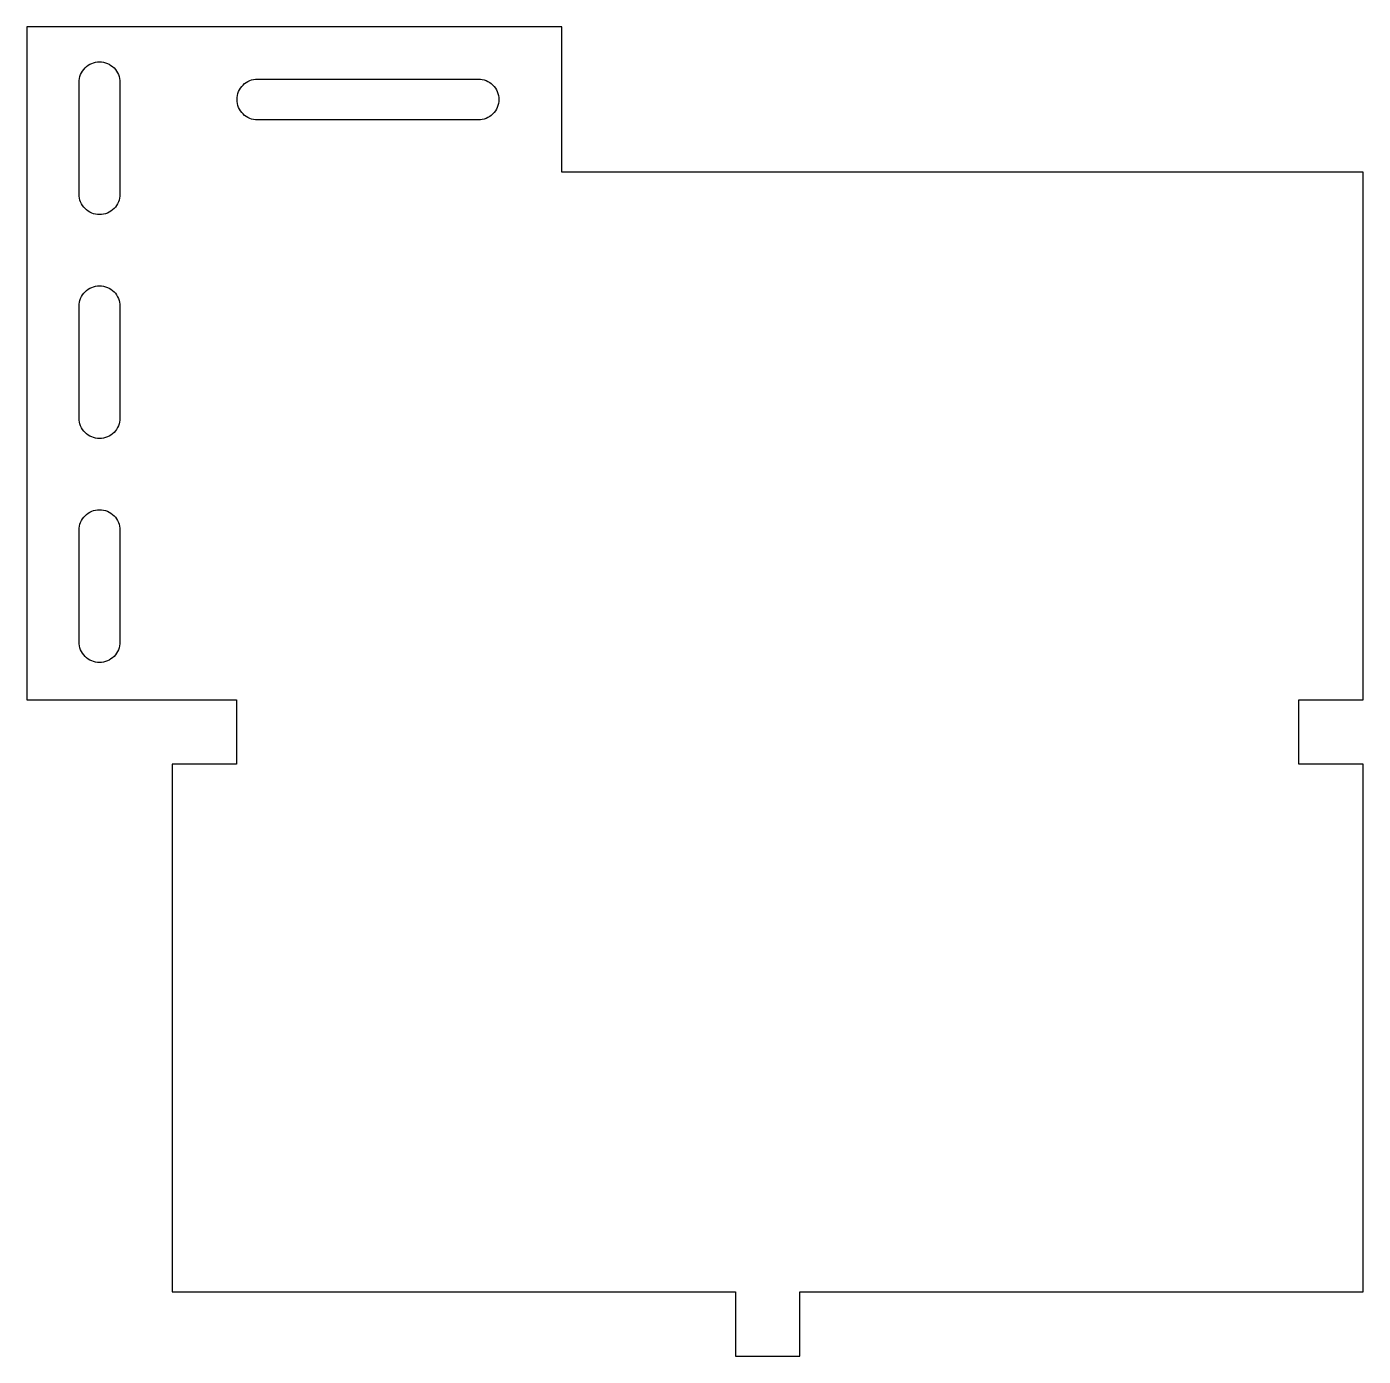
# Model space of a CAD drawing. Extents: x -66 to 53, y -56 to 63.
import ezdxf

# ---------------------------------------------------------------- set-up
doc = ezdxf.new("R2010")
doc.units = 0
doc.layers.add('LAYER_1', color=18, linetype='CONTINUOUS')

msp = doc.modelspace()

# ---------------------------------------------------------------- linework, layer by layer
at = {"layer": 'LAYER_1'}
msp.add_lwpolyline([(-47.43, 2.87), (-47.43, -2.88), (-53.18, -2.88), (-53.18, -3.17), (-53.18, -50), (-3.17, -50), (-2.88, -50), (-2.88, -55.75), (2.87, -55.75), (2.87, -50), (3.17, -50), (53.17, -50), (53.17, -3.17), (53.17, -2.88), (47.43, -2.88), (47.43, 2.87), (53.17, 2.87), (53.17, 3.17), (53.17, 50), (-18.38, 50), (-18.38, 63), (-66.18, 63), (-66.18, 3), (-66.18, 2.87)], close=True, dxfattribs=at)
for points in [[(-59.67, 59.86, -0.414214), (-57.85, 58.03), (-57.85, 48.05, -0.414214), (-59.67, 46.22, -0.414214), (-61.5, 48.05), (-61.5, 58.03, -0.414214)], [(-35.58, 58.33), (-25.85, 58.33, -0.414214), (-24.02, 56.5, -0.414214), (-25.85, 54.67), (-35.82, 54.67), (-45.56, 54.67, -0.414214), (-47.39, 56.5, -0.414214), (-45.56, 58.33)], [(-59.67, 39.86, -0.414214), (-57.85, 38.03), (-57.85, 28.05, -0.414214), (-59.67, 26.22, -0.414214), (-61.5, 28.05), (-61.5, 38.03, -0.414214)], [(-59.67, 19.86, -0.414214), (-57.85, 18.03), (-57.85, 8.05, -0.414214), (-59.67, 6.22, -0.414214), (-61.5, 8.05), (-61.5, 18.03, -0.414214)]]:
    msp.add_lwpolyline(points, format="xyb", close=True, dxfattribs=at)

doc.saveas('drawing.dxf')
